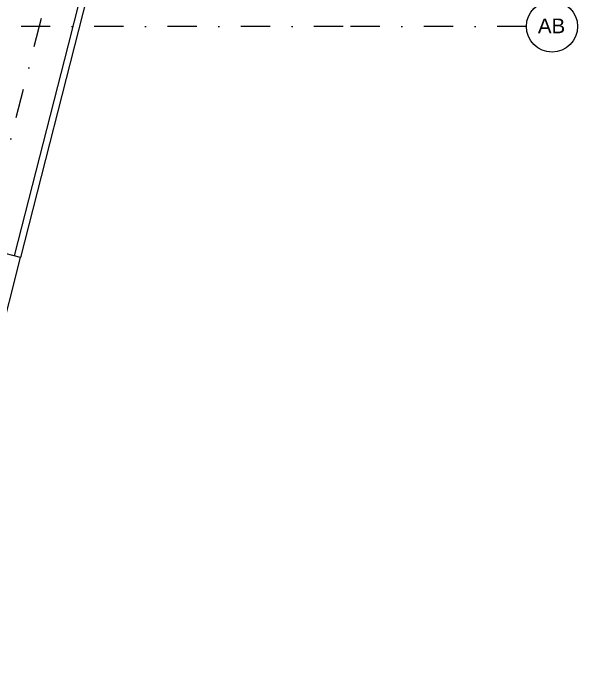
# Model space of a CAD drawing. Header units: millimetres. Extents: x -2015 to 46090, y -3604 to 14301.
# Drawn here: x 23181 to 27034, y 2377 to 6939 of the extents above; entities that cross this region are included whole.
import ezdxf

# ---------------------------------------------------------------- set-up
doc = ezdxf.new("R2010")
doc.units = ezdxf.units.MM
doc.linetypes.add('HA_DashDot_10mm-S3mm', pattern=[500, 200, -150, 0, -150])
for name, color, linetype, lineweight in [('A-WALL-____-MCUT', 9, 'Continuous', 9), ('A-WALL-____-OTLN', 9, 'Continuous', 9), ('S-GRID-____-IDEN', 9, 'Continuous', 9), ('S-GRID-____-OTLN', 9, 'Continuous', 5)]:
    doc.layers.add(name, color=color, linetype=linetype, lineweight=lineweight)
doc.styles.add('Arial', font='arial.ttf', dxfattribs={"height": 100})

# ---------------------------------------------------------------- blocks, each defined once
blk = doc.blocks.new('Grid - Radius 3_5mm-353793-DSP_2NP-A')
at = {"layer": 'S-GRID-____-IDEN'}
blk.add_circle((0, 0), 3.5, dxfattribs=at)

msp = doc.modelspace()

# ---------------------------------------------------------------- linework, layer by layer
at = {"layer": 'A-WALL-____-MCUT', "lineweight": 25}
for p, q in [((23724.9, 7210), (23230.8, 5272.8)), ((23667, 7165), (23554.8, 6725)), ((23230.8, 5272.8), (22760.8, 5392.7))]:
    msp.add_line(p, q, dxfattribs=at)
at = {"layer": 'A-WALL-____-MCUT'}
msp.add_line((23554.8, 6725), (23187.2, 5283.9), dxfattribs=at)
at = {"layer": 'A-WALL-____-OTLN'}
msp.add_line((23076.3, 4667.2), (23230.8, 5272.8), dxfattribs=at)
at = {"layer": 'S-GRID-____-OTLN', "linetype": 'HA_DashDot_10mm-S3mm', "lineweight": 9}
for p, q in [((21099.6, -2009.9), (24853.6, 12706.9)), ((25434, 6850), (-414.9, 6850)), ((26684, 6850), (25434, 6850))]:
    msp.add_line(p, q, dxfattribs=at)

# ---------------------------------------------------------------- block references
at = {"layer": 'S-GRID-____-IDEN', "xscale": 49.99999999999998, "yscale": 49.99999999999998, "zscale": 49.99999999999998, "rotation": 90}
msp.add_blockref('Grid - Radius 3_5mm-353793-DSP_2NP-A', (26859, 6850), dxfattribs=at)

# ---------------------------------------------------------------- texts
at = {"layer": 'S-GRID-____-IDEN', "lineweight": 5, "insert": (26762.8, 6903.9), "char_height": 100, "width": 232.489, "attachment_point": 1, "style": 'Arial'}
msp.add_mtext('AB', dxfattribs=at)

doc.saveas('drawing.dxf')
